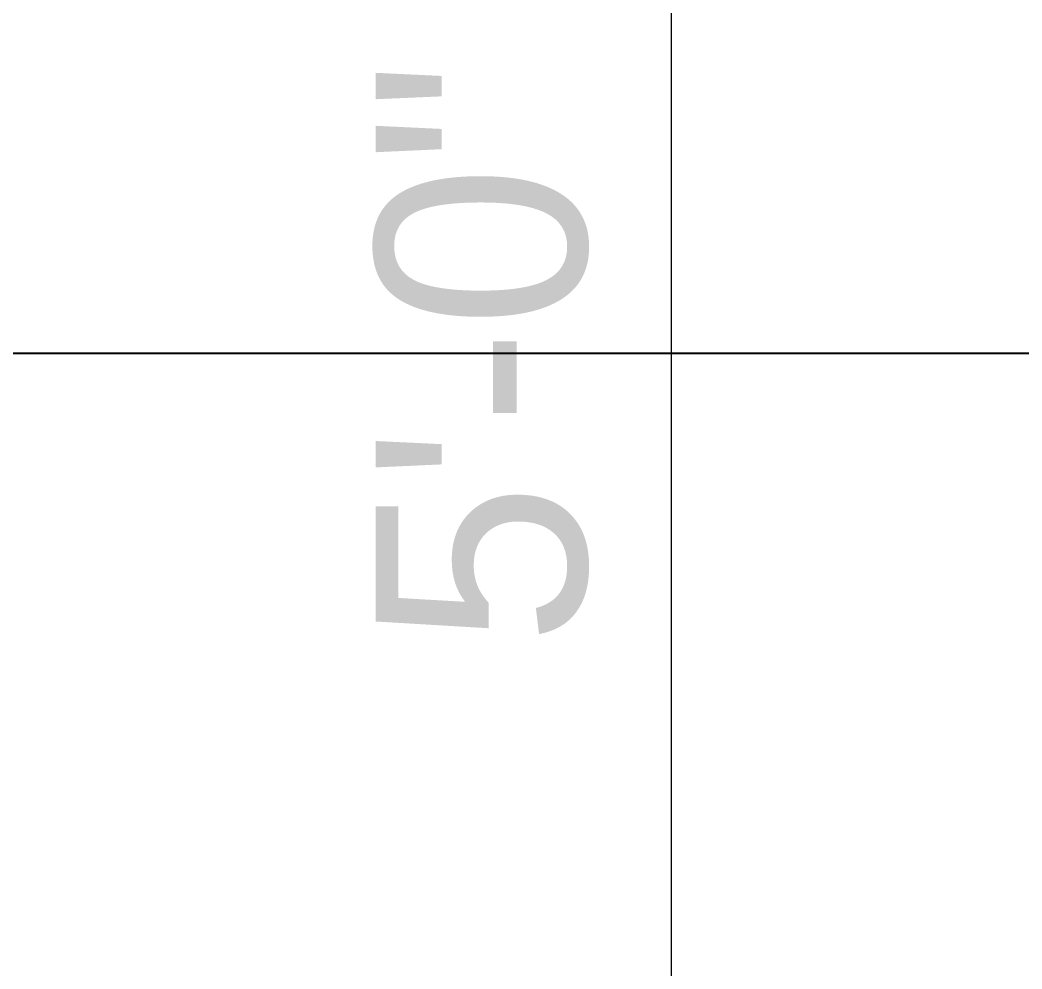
# Model space of a CAD drawing. Header units: inches. Extents: x -4597 to 93300, y -11124 to 5932.
# Drawn here: x -107.58 to -83.79, y -9030.59 to -9008.05 of the extents above; entities that cross this region are included whole.
import ezdxf

# ---------------------------------------------------------------- set-up
doc = ezdxf.new("R2010")
doc.units = ezdxf.units.IN
doc.header["$LTSCALE"] = 0.5
doc.header["$MEASUREMENT"] = 0
doc.header["$PDMODE"] = 66
doc.layers.add('hatch', color=9, linetype='Continuous', lineweight=0)
doc.layers.add('Toilet', color=7, linetype='Continuous', lineweight=25)
doc.styles.get("Standard").update_dxf_attribs({"font": 'arial.ttf'})
doc.dimstyles.new('S8', dxfattribs={"dimtxt": 5, "dimasz": 1, "dimexe": 6, "dimexo": 18, "dimgap": 1.9375, "dimtad": 1, "dimdec": 0, "dimzin": 3, "dimdsep": 46, "dimlunit": 4, "dimtxsty": 'Standard', "dimblk": 'dot 2', "dimcen": 12, "dimse1": 1, "dimse2": 1, "dimclrd": 1, "dimclre": 1, "dimclrt": 256, "dimadec": 0, "dimazin": 0, "dimtfac": 0.75, "dimtdec": 0, "dimtix": 1, "dimtmove": 1, "dimatfit": 3, "dimldrblk": 'DOT', "dimfxl": 1, "dimtolj": 1, "dimtzin": 0, "dimlwd": 9, "dimlwe": 9, "dimarcsym": 0})

# ---------------------------------------------------------------- blocks, each defined once
blk = doc.blocks.new('dot1')
at = {"layer": 'hatch'}
h = blk.add_hatch(color=256, dxfattribs=at)
edge = h.paths.add_edge_path()
edge.add_arc((0, 0), 1, 0, 360)
for p, q in [((0, 3), (0, -3)), ((3, 0), (-3, 0))]:
    blk.add_line(p, q, dxfattribs=at)
blk.add_circle((0, 0), 1, dxfattribs=at)
blk = doc.blocks.new('dot 2')
at = {"layer": 'hatch', "xscale": 0.5, "yscale": 0.5, "zscale": 0.5}
blk.add_blockref('dot1', (0, 0), dxfattribs=at)
blk = doc.blocks.new('*D494')
at = {"layer": 'Defpoints', "color": 0, "transparency": 16777216}
for p in [(-92.111, -8985.965), (-80.142, -8985.965), (-79.106, -9045.965)]:
    blk.add_point(p, dxfattribs=at)
at = {"layer": 'Toilet', "color": 1, "lineweight": 9, "transparency": 16777216}
blk.add_line((-92.111, -9044.965), (-92.111, -8986.965), dxfattribs=at)
for p, rotation in [((-92.111, -8985.965), 90), ((-92.111, -9045.965), 270)]:
    blk.add_blockref('dot 2', p, dxfattribs=dict(at, rotation=rotation))
at = {"layer": 'Toilet', "transparency": 16777216, "insert": (-96.601, -9015.965), "char_height": 5, "attachment_point": 5, "rotation": 90}
blk.add_mtext('\\A1;5\'-0"', dxfattribs=at)
blk = doc.blocks.new('_Dot')
at = {"color": 0, "linetype": 'ByBlock', "lineweight": -2}
blk.add_line((-0.5, 0), (-1, 0), dxfattribs=at)
at = {"color": 0, "linetype": 'ByBlock', "const_width": 0.5}
blk.add_lwpolyline([(-0.25, 0, 1), (0.25, 0, 1)], format="xyb", close=True, dxfattribs=at)

msp = doc.modelspace()

# ---------------------------------------------------------------- linework, layer by layer
at = {"layer": 'Toilet'}
msp.add_line((-133.067, -9015.965), (296.284, -9015.965), dxfattribs=at)

# ---------------------------------------------------------------- dimensions: what is measured, and where the dimension line sits
dim = msp.add_linear_dim(base=(-92.111, -8985.965), p1=(-79.106, -9045.965), p2=(-80.142, -8985.965), angle=270, dimstyle='S8', override={"dimfxl": 2, "dimfxlon": 1, "dimarcsym": 1}, dxfattribs=at)
dim.commit()
dim.dimension.update_dxf_attribs({"geometry": '*D494', "text_midpoint": (-96.601, -9015.965)})

doc.saveas('drawing.dxf')
